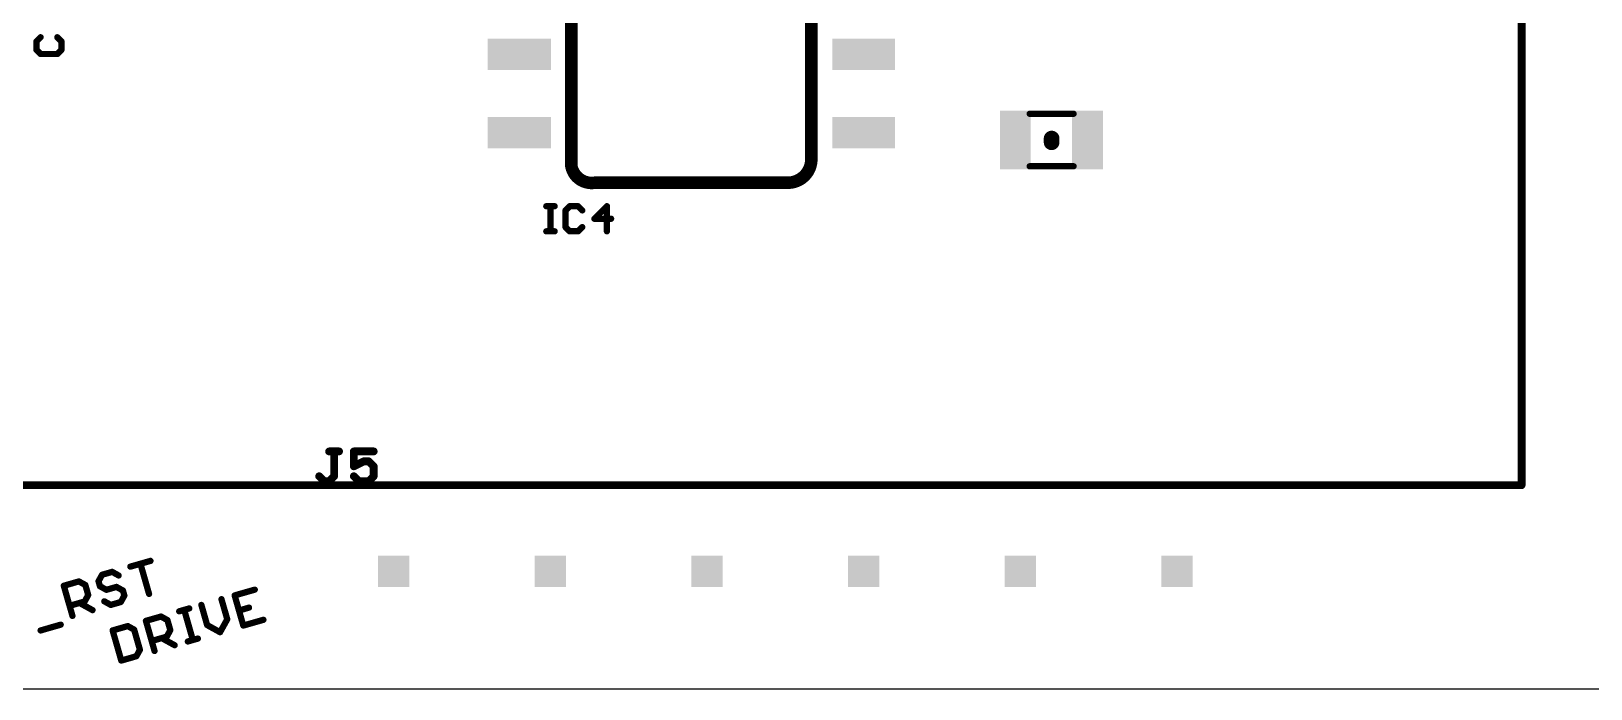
# Model space of a CAD drawing. Extents: x 0 to 102, y -4 to 29.
# Drawn here: x 24.73 to 50.02, y 0 to 10.66 of the extents above; entities that cross this region are included whole.
import ezdxf

# ---------------------------------------------------------------- set-up
doc = ezdxf.new("R2010")
doc.units = 0
for name, color, linetype in [('20', 53, 'CONTINUOUS'), ('21', 253, 'CONTINUOUS'), ('25', 253, 'CONTINUOUS'), ('51', 41, 'CONTINUOUS')]:
    doc.layers.add(name, color=color, linetype=linetype)

# ---------------------------------------------------------------- blocks, each defined once
blk = doc.blocks.new('RECT')
blk.add_solid([(-0.5, -0.5), (0.5, -0.5), (-0.5, 0.5), (0.5, 0.5)])

msp = doc.modelspace()

# ---------------------------------------------------------------- linework, layer by layer
at = {"layer": '20'}
msp.add_line((1.27, 0), (100.33, 0), dxfattribs=at)
at = {"layer": '21'}
for points, const_width in [([(33.4867, 13.2588), (33.4867, 8.4852)], 0.2032), ([(37.3793, 8.5852), (37.3793, 13.2588)], 0.2032), ([(41.275, 8.9205), (41.275, 8.8595)], 0.254), ([(33.8677, 8.2042), (36.9983, 8.2042)], 0.2032)]:
    msp.add_lwpolyline(points, dxfattribs=dict(at, const_width=const_width))
for points, const_width in [([(41.3385, 8.9205, 1), (41.2115, 8.9205)], 0.127), ([(41.2115, 8.8595, 1), (41.3385, 8.8595)], 0.127), ([(36.9983, 8.2042, 0.4144), (37.3793, 8.5852)], 0.2032), ([(37.4301, 8.5852, 1), (37.3285, 8.5852)], 0.1016), ([(37.3285, 8.5852, 1), (37.4301, 8.5852)], 0.1016), ([(33.4867, 8.4852, 0.4142), (33.8677, 8.2042)], 0.2032), ([(33.5369, 8.4928, 1), (33.4365, 8.4776)], 0.1016), ([(33.4359, 8.4852, 1), (33.5375, 8.4852)], 0.1016), ([(33.8677, 8.255, 1), (33.8677, 8.1534)], 0.1016), ([(33.8753, 8.154, 1), (33.8601, 8.2544)], 0.1016), ([(36.9983, 8.255, 1), (36.9983, 8.1534)], 0.1016), ([(36.9983, 8.1534, 1), (36.9983, 8.255)], 0.1016)]:
    msp.add_lwpolyline(points, format="xyb", dxfattribs=dict(at, const_width=const_width))
at = {"layer": '25'}
for points, const_width in [([(48.895, 22.098), (48.895, 3.302)], 0.127), ([(24.8832, 10.5624), (24.8155, 10.4947)], 0.1016), ([(24.8155, 10.4947), (24.8155, 10.3591)], 0.1016), ([(24.8155, 10.3591), (24.8832, 10.2913)], 0.1016), ([(25.2222, 10.4947), (25.1544, 10.5624)], 0.1016), ([(25.1544, 10.2913), (25.2222, 10.3591)], 0.1016), ([(25.2222, 10.3591), (25.2222, 10.4947)], 0.1016), ([(24.8832, 10.2913), (25.1544, 10.2913)], 0.1016), ([(33.0821, 7.8235), (33.2177, 7.8235)], 0.1016), ([(33.1499, 7.4168), (33.1499, 7.8235)], 0.1016), ([(33.4618, 7.8235), (33.394, 7.7558)], 0.1016), ([(33.5973, 7.8235), (33.4618, 7.8235)], 0.1016), ([(33.6651, 7.7558), (33.5973, 7.8235)], 0.1016), ([(34.0651, 7.8235), (33.8617, 7.6202)], 0.1016), ([(34.0651, 7.4168), (34.0651, 7.8235)], 0.1016), ([(33.394, 7.7558), (33.394, 7.4846)], 0.1016), ([(33.8617, 7.6202), (34.1329, 7.6202)], 0.1016), ([(33.0821, 7.4168), (33.2177, 7.4168)], 0.1016), ([(33.394, 7.4846), (33.4618, 7.4168)], 0.1016), ([(33.4618, 7.4168), (33.5973, 7.4168)], 0.1016), ([(33.5973, 7.4168), (33.6651, 7.4846)], 0.1016), ([(29.5615, 3.8485), (29.7225, 3.8485)], 0.127), ([(29.642, 3.446), (29.642, 3.8485)], 0.127), ([(30.2838, 3.8485), (29.9618, 3.8485)], 0.127), ([(29.9618, 3.8485), (29.9618, 3.607)], 0.127), ([(29.9618, 3.607), (30.1228, 3.6875)], 0.127), ([(30.1228, 3.6875), (30.2033, 3.6875)], 0.127), ([(30.2033, 3.6875), (30.2838, 3.607)], 0.127), ([(30.2838, 3.607), (30.2838, 3.446)], 0.127), ([(48.895, 3.302), (11.811, 3.302)], 0.127), ([(29.4005, 3.446), (29.481, 3.3655)], 0.127), ([(29.481, 3.3655), (29.5615, 3.3655)], 0.127), ([(29.5615, 3.3655), (29.642, 3.446)], 0.127), ([(30.0423, 3.3655), (29.9618, 3.446)], 0.127), ([(30.2033, 3.3655), (30.0423, 3.3655)], 0.127), ([(30.2838, 3.446), (30.2033, 3.3655)], 0.127), ([(26.3389, 1.9804), (26.6648, 2.0738)], 0.1016), ([(26.642, 1.5383), (26.5019, 2.0271)], 0.1016), ([(25.2598, 1.6709), (25.5042, 1.741)], 0.1016), ([(25.5042, 1.741), (25.609, 1.6829)], 0.1016), ([(25.8808, 1.849), (25.8227, 1.7442)], 0.1016), ([(25.8227, 1.7442), (25.8461, 1.6627)], 0.1016), ([(26.0437, 1.8957), (25.8808, 1.849)], 0.1016), ([(26.1486, 1.8376), (26.0437, 1.8957)], 0.1016), ([(25.4, 1.1822), (25.2598, 1.6709)], 0.1016), ([(25.6557, 1.52), (25.5976, 1.4152)], 0.1016), ([(25.609, 1.6829), (25.6557, 1.52)], 0.1016), ([(25.8461, 1.6627), (25.9509, 1.6046)], 0.1016), ([(25.9509, 1.6046), (26.1138, 1.6514)], 0.1016), ([(26.1138, 1.6514), (26.2186, 1.5933)], 0.1016), ([(26.242, 1.5118), (26.1839, 1.407)], 0.1016), ([(26.2186, 1.5933), (26.242, 1.5118)], 0.1016), ([(28.3556, 1.6074), (28.0298, 1.514)], 0.1016), ([(28.0298, 1.514), (28.17, 1.0253)], 0.1016), ([(25.5976, 1.4152), (25.3532, 1.3451)], 0.1016), ([(25.5162, 1.3918), (25.7258, 1.2756)], 0.1016), ([(26.021, 1.3603), (25.9162, 1.4184)], 0.1016), ([(26.1839, 1.407), (26.021, 1.3603)], 0.1016), ([(27.1305, 1.2561), (27.2935, 1.3028)], 0.1016), ([(27.3521, 0.7908), (27.212, 1.2795)], 0.1016), ([(27.4903, 1.3593), (27.5837, 1.0334)], 0.1016), ([(27.9095, 1.1269), (27.8161, 1.4527)], 0.1016), ([(28.0999, 1.2696), (28.2628, 1.3163)], 0.1016), ([(24.8838, 0.946), (25.2096, 1.0395)], 0.1016), ([(26.2958, 1.0168), (26.0514, 0.9467)], 0.1016), ([(26.4006, 0.9587), (26.2958, 1.0168)], 0.1016), ([(26.591, 1.1014), (26.8354, 1.1715)], 0.1016), ([(26.7311, 0.6127), (26.591, 1.1014)], 0.1016), ([(26.8354, 1.1715), (26.9402, 1.1134)], 0.1016), ([(26.9402, 1.1134), (26.9869, 0.9505)], 0.1016), ([(27.5837, 1.0334), (27.7933, 0.9173)], 0.1016), ([(27.7933, 0.9173), (27.9095, 1.1269)], 0.1016), ([(28.17, 1.0253), (28.4958, 1.1187)], 0.1016), ([(26.0514, 0.9467), (26.1916, 0.458)], 0.1016), ([(26.494, 0.6328), (26.4006, 0.9587)], 0.1016), ([(26.9288, 0.8457), (26.6844, 0.7756)], 0.1016), ([(26.8473, 0.8223), (27.057, 0.7061)], 0.1016), ([(26.9869, 0.9505), (26.9288, 0.8457)], 0.1016), ([(27.2707, 0.7674), (27.4336, 0.8141)], 0.1016), ([(26.1916, 0.458), (26.4359, 0.528)], 0.1016), ([(26.4359, 0.528), (26.494, 0.6328)], 0.1016)]:
    msp.add_lwpolyline(points, dxfattribs=dict(at, const_width=const_width))
for points, const_width in [([(24.8409, 10.4947, 1), (24.7901, 10.4947)], 0.0508), ([(24.7975, 10.5126, 1), (24.8334, 10.4767)], 0.0508), ([(24.8334, 10.377, 1), (24.7975, 10.3411)], 0.0508), ([(24.7901, 10.3591, 1), (24.8409, 10.3591)], 0.0508), ([(24.9012, 10.5445, 1), (24.8653, 10.5804)], 0.0508), ([(25.1724, 10.5804, 1), (25.1364, 10.5445)], 0.0508), ([(25.2476, 10.4947, 1), (25.1968, 10.4947)], 0.0508), ([(25.1968, 10.3591, 1), (25.2476, 10.3591)], 0.0508), ([(25.2042, 10.4767, 1), (25.2402, 10.5126)], 0.0508), ([(25.2402, 10.3411, 1), (25.2042, 10.377)], 0.0508), ([(24.8832, 10.3167, 1), (24.8832, 10.2659)], 0.0508), ([(24.8653, 10.2733, 1), (24.9012, 10.3092)], 0.0508), ([(25.1364, 10.3092, 1), (25.1724, 10.2733)], 0.0508), ([(25.1544, 10.2659, 1), (25.1544, 10.3167)], 0.0508), ([(33.0821, 7.8489, 1), (33.0821, 7.7981)], 0.0508), ([(33.1753, 7.8235, 1), (33.1245, 7.8235)], 0.0508), ([(33.2177, 7.7981, 1), (33.2177, 7.8489)], 0.0508), ([(33.4618, 7.8489, 1), (33.4618, 7.7981)], 0.0508), ([(33.4797, 7.8056, 1), (33.4438, 7.8415)], 0.0508), ([(33.6153, 7.8415, 1), (33.5794, 7.8056)], 0.0508), ([(33.5973, 7.7981, 1), (33.5973, 7.8489)], 0.0508), ([(34.0905, 7.8235, 1), (34.0397, 7.8235)], 0.0508), ([(34.0831, 7.8056, 1), (34.0471, 7.8415)], 0.0508), ([(33.4194, 7.7558, 1), (33.3686, 7.7558)], 0.0508), ([(33.376, 7.7737, 1), (33.4119, 7.7378)], 0.0508), ([(33.6472, 7.7378, 1), (33.6831, 7.7737)], 0.0508), ([(33.8617, 7.6456, 1), (33.8617, 7.5948)], 0.0508), ([(33.8438, 7.6381, 1), (33.8797, 7.6022)], 0.0508), ([(34.1329, 7.5948, 1), (34.1329, 7.6456)], 0.0508), ([(33.0821, 7.4422, 1), (33.0821, 7.3914)], 0.0508), ([(33.1245, 7.4168, 1), (33.1753, 7.4168)], 0.0508), ([(33.2177, 7.3914, 1), (33.2177, 7.4422)], 0.0508), ([(33.4119, 7.5026, 1), (33.376, 7.4666)], 0.0508), ([(33.3686, 7.4846, 1), (33.4194, 7.4846)], 0.0508), ([(33.4618, 7.4422, 1), (33.4618, 7.3914)], 0.0508), ([(33.4438, 7.3988, 1), (33.4797, 7.4348)], 0.0508), ([(33.5794, 7.4348, 1), (33.6153, 7.3988)], 0.0508), ([(33.5973, 7.3914, 1), (33.5973, 7.4422)], 0.0508), ([(33.6831, 7.4666, 1), (33.6472, 7.5026)], 0.0508), ([(34.0397, 7.4168, 1), (34.0905, 7.4168)], 0.0508), ([(29.5615, 3.8803, 1), (29.5615, 3.8168)], 0.0635), ([(29.6738, 3.8485, 1), (29.6103, 3.8485)], 0.0635), ([(29.7225, 3.8168, 1), (29.7225, 3.8803)], 0.0635), ([(29.9618, 3.8803, 1), (29.9618, 3.8168)], 0.0635), ([(29.9936, 3.8485, 1), (29.9301, 3.8485)], 0.0635), ([(30.2838, 3.8168, 1), (30.2838, 3.8803)], 0.0635), ([(29.9476, 3.6354, 1), (29.976, 3.5786)], 0.0635), ([(29.9301, 3.607, 1), (29.9936, 3.607)], 0.0635), ([(30.1228, 3.7193, 1), (30.1228, 3.6558)], 0.0635), ([(30.137, 3.6591, 1), (30.1086, 3.7159)], 0.0635), ([(30.2258, 3.71, 1), (30.1809, 3.6651)], 0.0635), ([(30.2033, 3.6558, 1), (30.2033, 3.7193)], 0.0635), ([(30.3156, 3.607, 1), (30.2521, 3.607)], 0.0635), ([(30.2614, 3.5846, 1), (30.3063, 3.6295)], 0.0635), ([(29.423, 3.4685, 1), (29.378, 3.4235)], 0.0635), ([(29.481, 3.3973, 1), (29.481, 3.3338)], 0.0635), ([(29.4585, 3.343, 1), (29.5035, 3.388)], 0.0635), ([(29.5391, 3.388, 1), (29.584, 3.343)], 0.0635), ([(29.5615, 3.3338, 1), (29.5615, 3.3973)], 0.0635), ([(29.6103, 3.446, 1), (29.6738, 3.446)], 0.0635), ([(29.6645, 3.4235, 1), (29.6196, 3.4685)], 0.0635), ([(29.9843, 3.4685, 1), (29.9394, 3.4235)], 0.0635), ([(30.0423, 3.3973, 1), (30.0423, 3.3338)], 0.0635), ([(30.0199, 3.343, 1), (30.0648, 3.388)], 0.0635), ([(30.1809, 3.388, 1), (30.2258, 3.343)], 0.0635), ([(30.2033, 3.3338, 1), (30.2033, 3.3973)], 0.0635), ([(30.2521, 3.446, 1), (30.3156, 3.446)], 0.0635), ([(30.3063, 3.4235, 1), (30.2614, 3.4685)], 0.0635), ([(48.8633, 3.302, 1), (48.9268, 3.302)], 0.0635), ([(48.895, 3.2702, 1), (48.895, 3.3338)], 0.0635), ([(26.3319, 2.0048, 1), (26.3459, 1.956)], 0.0508), ([(26.5263, 2.0341, 1), (26.4774, 2.0201)], 0.0508), ([(26.6718, 2.0494, 1), (26.6578, 2.0982)], 0.0508), ([(25.5165, 1.7632, 1), (25.4919, 1.7188)], 0.0508), ([(25.5112, 1.7166, 1), (25.4972, 1.7654)], 0.0508), ([(25.8472, 1.7512, 1), (25.7983, 1.7372)], 0.0508), ([(25.8005, 1.7565, 1), (25.845, 1.7319)], 0.0508), ([(25.8738, 1.8734, 1), (25.8878, 1.8246)], 0.0508), ([(25.9031, 1.8367, 1), (25.8586, 1.8613)], 0.0508), ([(26.0561, 1.9179, 1), (26.0314, 1.8735)], 0.0508), ([(26.0507, 1.8713, 1), (26.0367, 1.9201)], 0.0508), ([(26.1362, 1.8154, 1), (26.1609, 1.8598)], 0.0508), ([(25.2842, 1.6779, 1), (25.2354, 1.6639)], 0.0508), ([(25.2528, 1.6954, 1), (25.2668, 1.6465)], 0.0508), ([(25.6334, 1.6899, 1), (25.5846, 1.6759)], 0.0508), ([(25.5967, 1.6607, 1), (25.6213, 1.7051)], 0.0508), ([(25.6313, 1.513, 1), (25.6801, 1.527)], 0.0508), ([(25.6779, 1.5077, 1), (25.6335, 1.5323)], 0.0508), ([(25.8584, 1.685, 1), (25.8338, 1.6405)], 0.0508), ([(25.8217, 1.6557, 1), (25.8705, 1.6697)], 0.0508), ([(25.9439, 1.6291, 1), (25.9579, 1.5802)], 0.0508), ([(25.9386, 1.5824, 1), (25.9632, 1.6269)], 0.0508), ([(26.1261, 1.6736, 1), (26.1015, 1.6291)], 0.0508), ([(26.1208, 1.6269, 1), (26.1068, 1.6758)], 0.0508), ([(26.2431, 1.6003, 1), (26.1942, 1.5863)], 0.0508), ([(26.2063, 1.571, 1), (26.2309, 1.6155)], 0.0508), ([(26.2176, 1.5048, 1), (26.2664, 1.5188)], 0.0508), ([(26.2642, 1.4995, 1), (26.2198, 1.5241)], 0.0508), ([(26.6176, 1.5313, 1), (26.6664, 1.5453)], 0.0508), ([(28.0542, 1.521, 1), (28.0054, 1.507)], 0.0508), ([(28.0228, 1.5384, 1), (28.0368, 1.4896)], 0.0508), ([(28.3626, 1.583, 1), (28.3486, 1.6318)], 0.0508), ([(25.3462, 1.3695, 1), (25.3602, 1.3207)], 0.0508), ([(25.5285, 1.414, 1), (25.5038, 1.3696)], 0.0508), ([(25.5754, 1.4275, 1), (25.6198, 1.4029)], 0.0508), ([(25.6046, 1.3908, 1), (25.5906, 1.4396)], 0.0508), ([(25.7135, 1.2534, 1), (25.7381, 1.2978)], 0.0508), ([(25.9285, 1.4406, 1), (25.9039, 1.3962)], 0.0508), ([(26.014, 1.3847, 1), (26.028, 1.3359)], 0.0508), ([(26.0087, 1.3381, 1), (26.0333, 1.3825)], 0.0508), ([(26.1617, 1.4193, 1), (26.2061, 1.3947)], 0.0508), ([(26.1909, 1.3826, 1), (26.1769, 1.4314)], 0.0508), ([(27.1235, 1.2805, 1), (27.1375, 1.2317)], 0.0508), ([(27.2364, 1.2865, 1), (27.1876, 1.2725)], 0.0508), ([(27.3005, 1.2784, 1), (27.2865, 1.3273)], 0.0508), ([(27.5147, 1.3663, 1), (27.4658, 1.3523)], 0.0508), ([(27.8405, 1.4597, 1), (27.7917, 1.4457)], 0.0508), ([(28.0929, 1.294, 1), (28.1069, 1.2452)], 0.0508), ([(28.2698, 1.2919, 1), (28.2558, 1.3408)], 0.0508), ([(25.2166, 1.015, 1), (25.2026, 1.0639)], 0.0508), ([(25.3755, 1.1752, 1), (25.4244, 1.1892)], 0.0508), ([(26.3081, 1.039, 1), (26.2835, 0.9946)], 0.0508), ([(26.3028, 0.9924, 1), (26.2888, 1.0412)], 0.0508), ([(26.6154, 1.1084, 1), (26.5666, 1.0944)], 0.0508), ([(26.584, 1.1258, 1), (26.598, 1.077)], 0.0508), ([(26.8477, 1.1937, 1), (26.823, 1.1493)], 0.0508), ([(26.8424, 1.1471, 1), (26.8283, 1.1959)], 0.0508), ([(26.9646, 1.1204, 1), (26.9157, 1.1064)], 0.0508), ([(26.9279, 1.0912, 1), (26.9525, 1.1356)], 0.0508), ([(27.596, 1.0557, 1), (27.5714, 1.0112)], 0.0508), ([(27.5593, 1.0264, 1), (27.6081, 1.0405)], 0.0508), ([(27.8851, 1.1199, 1), (27.9339, 1.1339)], 0.0508), ([(27.9317, 1.1146, 1), (27.8873, 1.1392)], 0.0508), ([(28.163, 1.0497, 1), (28.177, 1.0008)], 0.0508), ([(28.1455, 1.0183, 1), (28.1944, 1.0323)], 0.0508), ([(28.5028, 1.0943, 1), (28.4888, 1.1431)], 0.0508), ([(24.8768, 0.9704, 1), (24.8908, 0.9216)], 0.0508), ([(26.0758, 0.9537, 1), (26.027, 0.9397)], 0.0508), ([(26.0444, 0.9711, 1), (26.0584, 0.9223)], 0.0508), ([(26.425, 0.9657, 1), (26.3762, 0.9517)], 0.0508), ([(26.3883, 0.9365, 1), (26.4129, 0.9809)], 0.0508), ([(26.6774, 0.8, 1), (26.6914, 0.7512)], 0.0508), ([(26.8596, 0.8445, 1), (26.835, 0.8001)], 0.0508), ([(26.9066, 0.858, 1), (26.951, 0.8333)], 0.0508), ([(26.9358, 0.8212, 1), (26.9218, 0.8701)], 0.0508), ([(26.9625, 0.9435, 1), (27.0113, 0.9575)], 0.0508), ([(27.0091, 0.9382, 1), (26.9647, 0.9628)], 0.0508), ([(27.2637, 0.7918, 1), (27.2777, 0.743)], 0.0508), ([(27.3277, 0.7837, 1), (27.3766, 0.7978)], 0.0508), ([(27.4406, 0.7897, 1), (27.4266, 0.8385)], 0.0508), ([(27.7711, 0.9296, 1), (27.8155, 0.9049)], 0.0508), ([(27.781, 0.895, 1), (27.8056, 0.9395)], 0.0508), ([(26.1846, 0.4824, 1), (26.1986, 0.4335)], 0.0508), ([(26.4137, 0.5403, 1), (26.4581, 0.5157)], 0.0508), ([(26.4429, 0.5036, 1), (26.4289, 0.5524)], 0.0508), ([(26.4696, 0.6258, 1), (26.5185, 0.6398)], 0.0508), ([(26.5162, 0.6205, 1), (26.4718, 0.6452)], 0.0508), ([(26.7067, 0.6057, 1), (26.7555, 0.6197)], 0.0508), ([(27.0446, 0.6839, 1), (27.0693, 0.7283)], 0.0508), ([(26.1671, 0.451, 1), (26.216, 0.465)], 0.0508)]:
    msp.add_lwpolyline(points, format="xyb", dxfattribs=dict(at, const_width=const_width))
at = {"layer": '51', "const_width": 0.1016}
for points in [[(40.919, 9.322), (41.631, 9.322)], [(40.919, 8.471), (41.631, 8.471)]]:
    msp.add_lwpolyline(points, dxfattribs=at)
at = {"layer": '51', "const_width": 0.0508}
for points in [[(40.919, 9.3474, 1), (40.919, 9.2966)], [(41.631, 9.2966, 1), (41.631, 9.3474)], [(40.919, 8.4964, 1), (40.919, 8.4456)], [(41.631, 8.4456, 1), (41.631, 8.4964)]]:
    msp.add_lwpolyline(points, format="xyb", dxfattribs=at)

# ---------------------------------------------------------------- block references
at = {"layer": '51', "xscale": 0.508, "rotation": 270}
for p, yscale in [((32.6454, 10.287), 1.0287), ((38.227, 10.287), 1.016), ((32.6454, 9.017), 1.0287), ((38.227, 9.017), 1.016)]:
    msp.add_blockref('RECT', p, dxfattribs=dict(at, yscale=yscale))
at = {"layer": '51'}
for p, xscale, yscale in [((40.6868, 8.8951), 0.5001, 0.95), ((41.8553, 8.8951), 0.5001, 0.95), ((30.607, 1.905), 0.508, 0.508), ((33.147, 1.905), 0.508, 0.508), ((35.687, 1.905), 0.508, 0.508), ((38.227, 1.905), 0.508, 0.508), ((40.767, 1.905), 0.508, 0.508), ((43.307, 1.905), 0.508, 0.508)]:
    msp.add_blockref('RECT', p, dxfattribs=dict(at, xscale=xscale, yscale=yscale))

doc.saveas('drawing.dxf')
